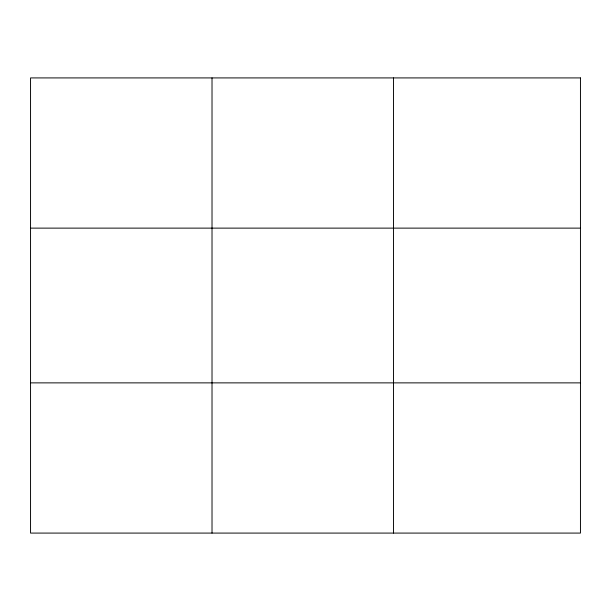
<?xml version="1.0" encoding="UTF-8"?>
<svg xmlns="http://www.w3.org/2000/svg" width="611" height="611" viewBox="0 0 611 611"><rect width="100%" height="100%" fill="white"/><g stroke="black" fill="none" stroke-linecap="round" stroke-linejoin="round"><path stroke-width="0.92" d="M212.017 533.082L212.017 77.918M393.484 533.082L393.484 77.918M30.55 228.124L580.45 228.124M30.55 382.876L580.45 382.876M580.45 77.918L580.45 533.082L30.55 533.082L30.55 77.918L580.45 77.918"/></g></svg>
